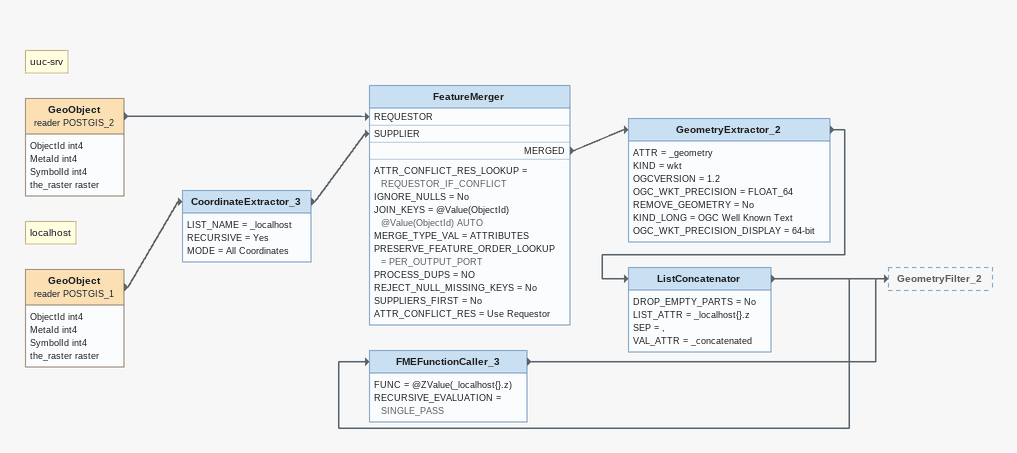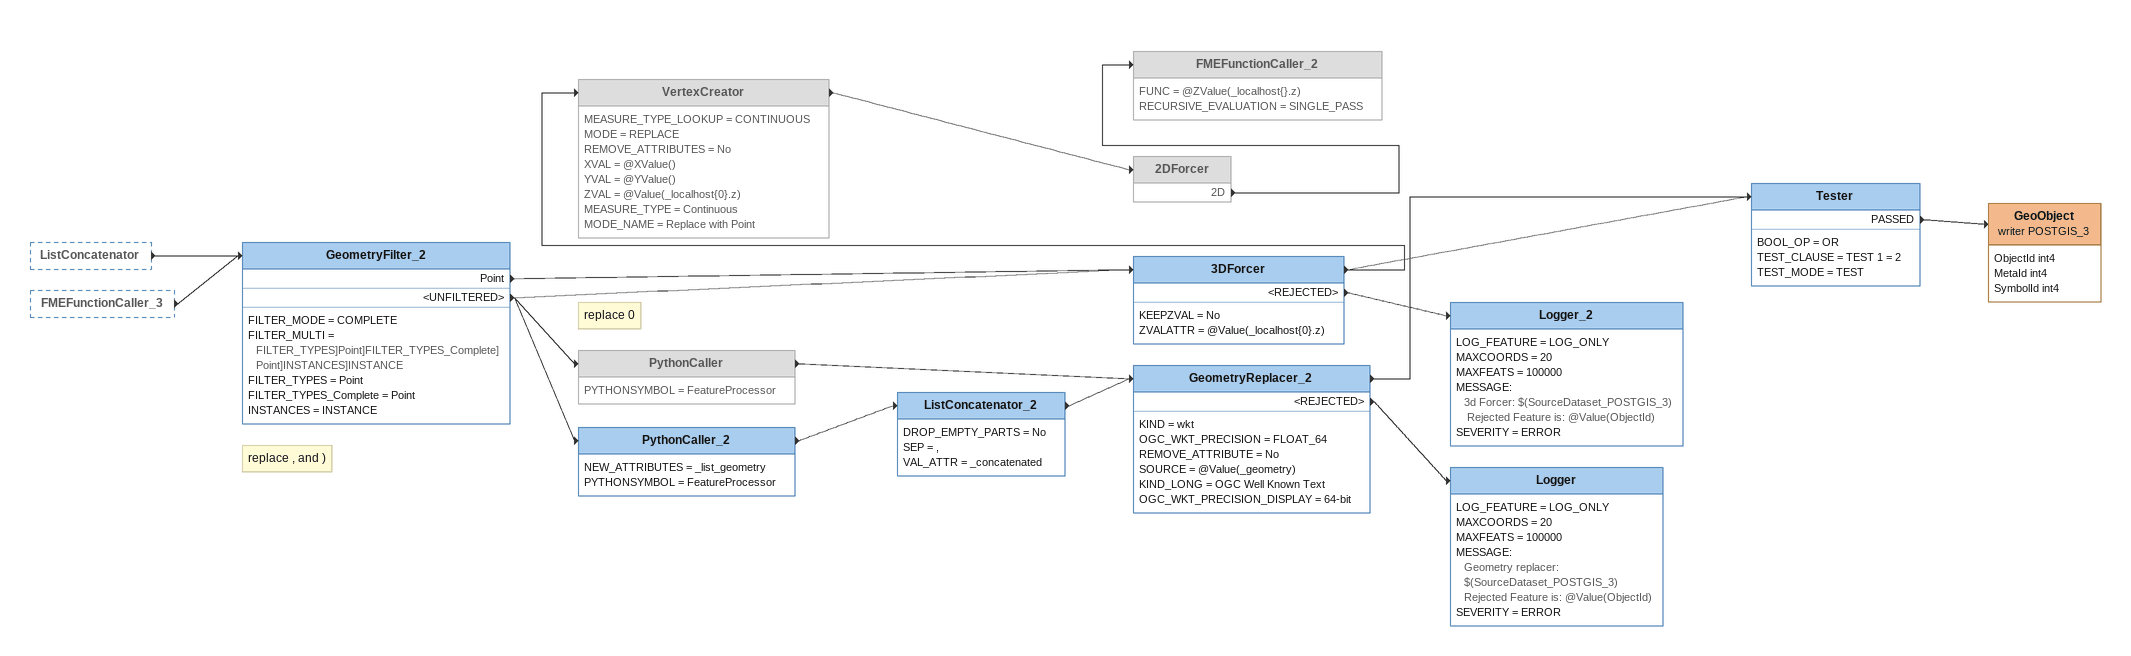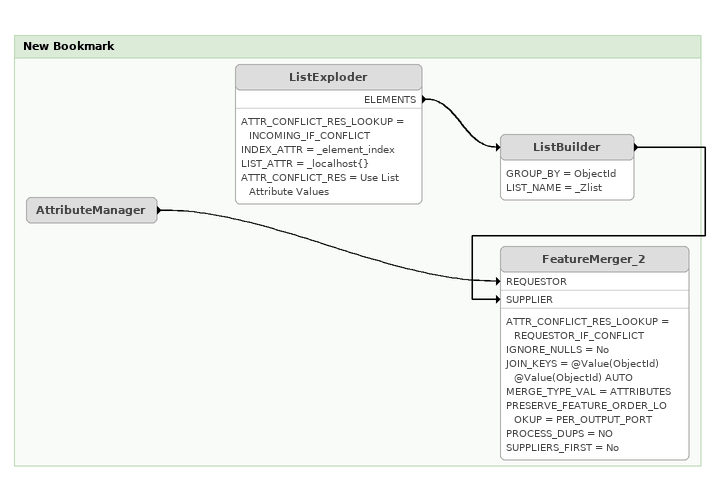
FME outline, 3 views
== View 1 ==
Note: uuc-srv
GeoObject (reader POSTGIS_2)
    attributes: ObjectId int4, MetaId int4, SymbolId int4, the_raster raster
    -> FeatureMerger [REQUESTOR]
Note: localhost
GeoObject (reader POSTGIS_1)
    attributes: ObjectId int4, MetaId int4, SymbolId int4, the_raster raster
    -> CoordinateExtractor_3
CoordinateExtractor_3
    LIST_NAME = _localhost
    RECURSIVE = Yes
    MODE = All Coordinates
    -> FeatureMerger [SUPPLIER]
FeatureMerger
    ATTR_CONFLICT_RES_LOOKUP = REQUESTOR_IF_CONFLICT
    IGNORE_NULLS = No
    JOIN_KEYS = @Value(ObjectId) @Value(ObjectId) AUTO
    MERGE_TYPE_VAL = ATTRIBUTES
    PRESERVE_FEATURE_ORDER_LOOKUP = PER_OUTPUT_PORT
    PROCESS_DUPS = NO
    REJECT_NULL_MISSING_KEYS = No
    SUPPLIERS_FIRST = No
    ATTR_CONFLICT_RES = Use Requestor
    MERGED -> GeometryExtractor_2
GeometryExtractor_2
    ATTR = _geometry
    KIND = wkt
    OGCVERSION = 1.2
    OGC_WKT_PRECISION = FLOAT_64
    REMOVE_GEOMETRY = No
    KIND_LONG = OGC Well Known Text
    OGC_WKT_PRECISION_DISPLAY = 64-bit
    -> ListConcatenator
ListConcatenator
    DROP_EMPTY_PARTS = No
    LIST_ATTR = _localhost{}.z
    SEP = ,
    VAL_ATTR = _concatenated
    -> FMEFunctionCaller_3
    -> GeometryFilter_2
FMEFunctionCaller_3
    FUNC = @ZValue(_localhost{}.z)
    RECURSIVE_EVALUATION = SINGLE_PASS
    -> GeometryFilter_2

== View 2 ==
ListConcatenator [outside]
    -> GeometryFilter_2
FMEFunctionCaller_3 [outside]
    -> GeometryFilter_2
GeometryFilter_2
    FILTER_MODE = COMPLETE
    FILTER_MULTI = FILTER_TYPES]Point]FILTER_TYPES_Complete]Point]INSTANCES]INSTANCE
    FILTER_TYPES = Point
    FILTER_TYPES_Complete = Point
    INSTANCES = INSTANCE
    Point -> 3DForcer
    <UNFILTERED> -> PythonCaller_2
    <UNFILTERED> -> PythonCaller
    <UNFILTERED> -> 3DForcer
3DForcer
    KEEPZVAL = No
    ZVALATTR = @Value(_localhost{0}.z)
    -> VertexCreator
    -> Tester
    <REJECTED> -> Logger_2
VertexCreator [off]
    MEASURE_TYPE_LOOKUP = CONTINUOUS
    MODE = REPLACE
    REMOVE_ATTRIBUTES = No
    XVAL = @XValue()
    YVAL = @YValue()
    ZVAL = @Value(_localhost{0}.z)
    MEASURE_TYPE = Continuous
    MODE_NAME = Replace with Point
    -> 2DForcer
2DForcer [off]
    2D -> FMEFunctionCaller_2
FMEFunctionCaller_2 [off]
    FUNC = @ZValue(_localhost{}.z)
    RECURSIVE_EVALUATION = SINGLE_PASS
Logger_2
    LOG_FEATURE = LOG_ONLY
    MAXCOORDS = 20
    MAXFEATS = 100000
    MESSAGE:
      3d Forcer: $(SourceDataset_POSTGIS_3)
       Rejected Feature is: @Value(ObjectId)
    SEVERITY = ERROR
Note: replace 0
PythonCaller [off]
    PYTHONSYMBOL = FeatureProcessor
    -> GeometryReplacer_2
Note: replace , and )
PythonCaller_2
    NEW_ATTRIBUTES = _list_geometry
    PYTHONSYMBOL = FeatureProcessor
    -> ListConcatenator_2
ListConcatenator_2
    DROP_EMPTY_PARTS = No
    SEP = ,
    VAL_ATTR = _concatenated
    -> GeometryReplacer_2
GeometryReplacer_2
    KIND = wkt
    OGC_WKT_PRECISION = FLOAT_64
    REMOVE_ATTRIBUTE = No
    SOURCE = @Value(_geometry)
    KIND_LONG = OGC Well Known Text
    OGC_WKT_PRECISION_DISPLAY = 64-bit
    -> Tester
    <REJECTED> -> Logger
Tester
    BOOL_OP = OR
    TEST_CLAUSE = TEST 1 = 2
    TEST_MODE = TEST
    PASSED -> GeoObject (writer POSTGIS_3)
GeoObject (writer POSTGIS_3)
    attributes: ObjectId int4, MetaId int4, SymbolId int4
Logger
    LOG_FEATURE = LOG_ONLY
    MAXCOORDS = 20
    MAXFEATS = 100000
    MESSAGE:
      Geometry replacer: $(SourceDataset_POSTGIS_3)
      Rejected Feature is: @Value(ObjectId)
    SEVERITY = ERROR

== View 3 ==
Bookmark: New Bookmark
AttributeManager [off]
    -> FeatureMerger_2 [REQUESTOR]
ListExploder [off]
    ATTR_CONFLICT_RES_LOOKUP = INCOMING_IF_CONFLICT
    INDEX_ATTR = _element_index
    LIST_ATTR = _localhost{}
    ATTR_CONFLICT_RES = Use List Attribute Values
    ELEMENTS -> ListBuilder
ListBuilder [off]
    GROUP_BY = ObjectId
    LIST_NAME = _Zlist
    -> FeatureMerger_2 [SUPPLIER]
FeatureMerger_2 [off]
    ATTR_CONFLICT_RES_LOOKUP = REQUESTOR_IF_CONFLICT
    IGNORE_NULLS = No
    JOIN_KEYS = @Value(ObjectId) @Value(ObjectId) AUTO
    MERGE_TYPE_VAL = ATTRIBUTES
    PRESERVE_FEATURE_ORDER_LOOKUP = PER_OUTPUT_PORT
    PROCESS_DUPS = NO
    SUPPLIERS_FIRST = No
